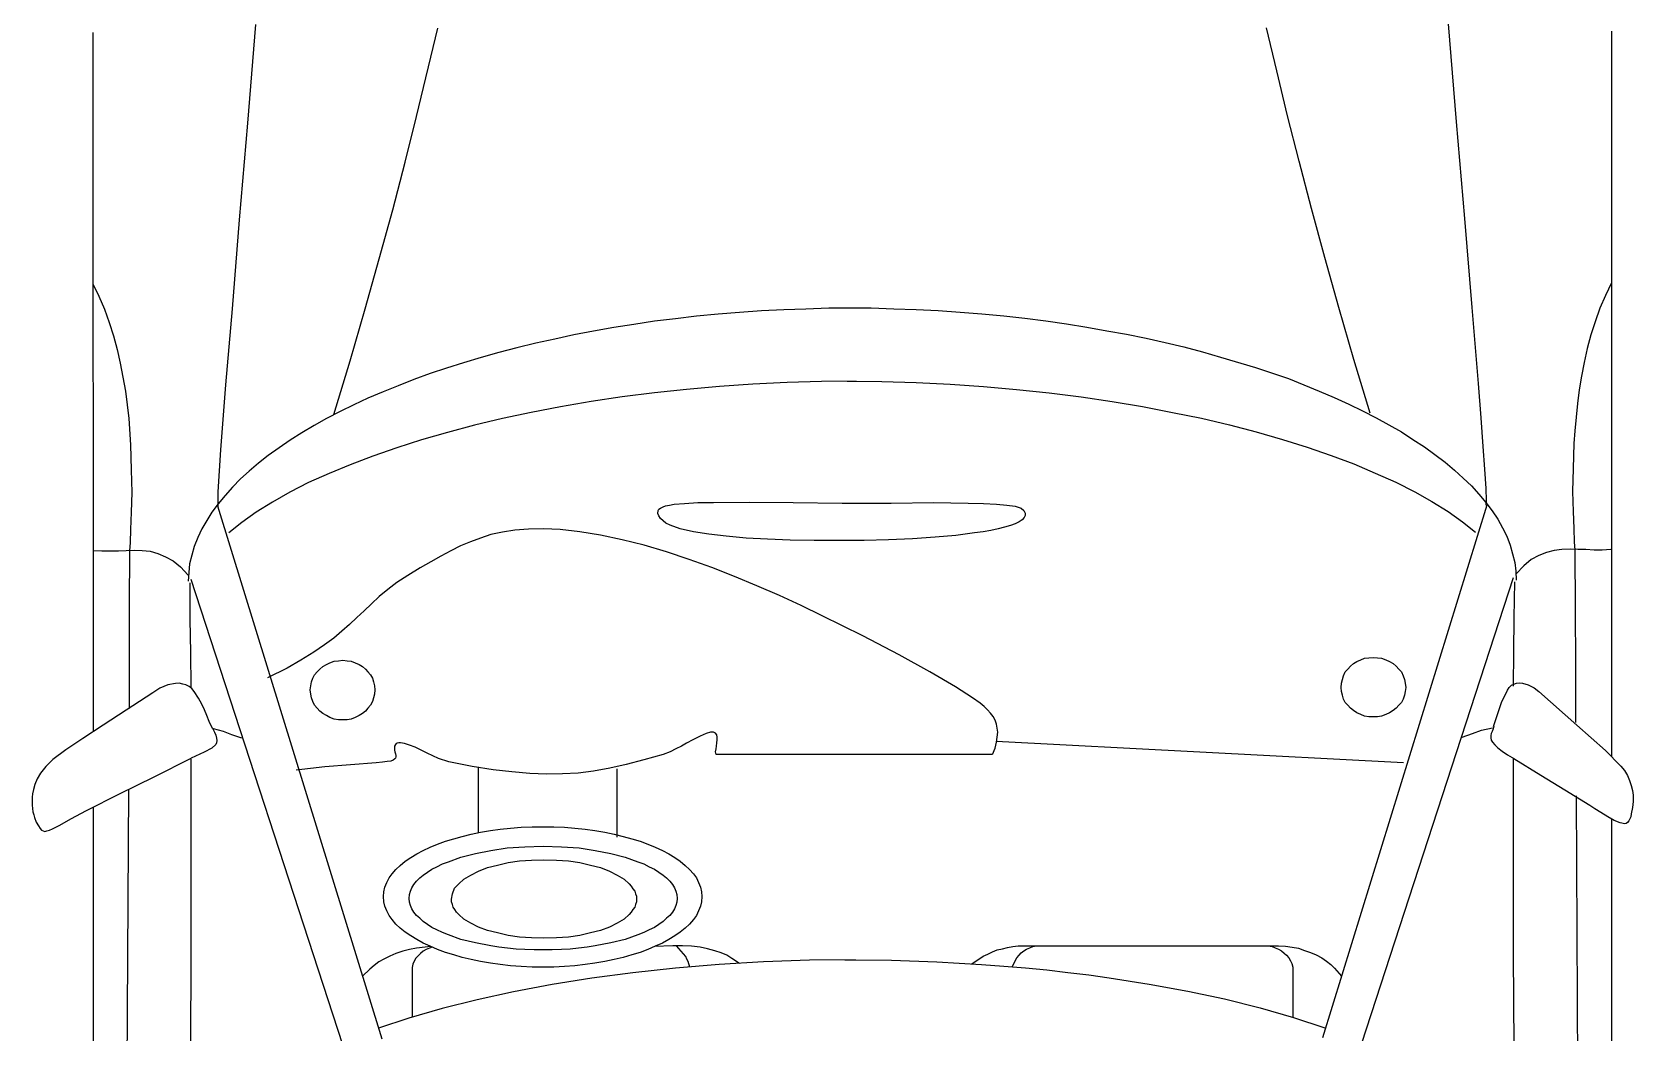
# Model space of a CAD drawing. Header units: inches. Extents: x 1457 to 6508, y 1058 to 4458.
# Drawn here: x 3013.7 to 3085.9, y 2523.9 to 2569 of the extents above; entities that cross this region are included whole.
import ezdxf

# ---------------------------------------------------------------- set-up
doc = ezdxf.new("R2010")
doc.units = ezdxf.units.IN

# ---------------------------------------------------------------- blocks, each defined once
blk = doc.blocks.new('A$C2EFE4C6E')
at = {"linetype": 'Continuous'}
for p, q in [((1.5272, 1.8018), (1.5448, 1.8194)), ((1.5448, 1.8194), (1.55, 1.8234)), ((1.55, 1.8234), (1.5557, 1.8268)), ((1.5557, 1.8268), (1.5615, 1.8292)), ((1.5615, 1.8292), (1.5672, 1.8312)), ((1.5672, 1.8312), (1.5729, 1.8327)), ((1.5729, 1.8327), (1.5781, 1.8332)), ((1.5781, 1.8332), (1.5853, 1.8332)), ((1.5853, 1.8332), (1.5924, 1.8327)), ((1.5924, 1.8327), (1.5996, 1.8312)), ((1.5996, 1.8312), (1.6029, 1.8307)), ((1.6029, 1.8307), (1.6053, 1.8297)), ((1.6053, 1.8297), (1.6077, 1.8283)), ((1.61, 1.8185), (1.6072, 1.8116)), ((1.6077, 1.8283), (1.6096, 1.8268)), ((1.6096, 1.8268), (1.6105, 1.8253)), ((1.611, 1.8239), (1.61, 1.8185)), ((1.6105, 1.8253), (1.611, 1.8239)), ((0.7036, 1.8087), (1.5338, 1.8087)), ((0.9918, 1.8087), (1.0061, 1.8018)), ((1.0061, 1.8018), (1.0208, 1.7954)), ((1.2971, 1.8077), (1.2976, 1.7979)), ((1.2976, 1.7979), (1.2976, 1.7886)), ((1.4981, 1.769), (1.5272, 1.8018)), ((1.6029, 1.8042), (1.5981, 1.7964)), ((1.6072, 1.8116), (1.6029, 1.8042)), ((1.6048, 1.8087), (3.5187, 1.8087)), ((1.0208, 1.7954), (1.0361, 1.79)), ((1.0361, 1.79), (1.0513, 1.7851)), ((1.0513, 1.7851), (1.067, 1.7807)), ((1.067, 1.7807), (1.0827, 1.7773)), ((1.2976, 1.7886), (1.2971, 1.7793)), ((1.2971, 1.7793), (1.2971, 1.7699)), ((1.59, 1.7837), (1.5724, 1.7552)), ((1.5938, 1.7895), (1.59, 1.7837)), ((1.5981, 1.7964), (1.5938, 1.7895)), ((1.0827, 1.7773), (1.0985, 1.7744)), ((1.0985, 1.7744), (1.1142, 1.7714)), ((1.1142, 1.7714), (1.1299, 1.7695)), ((1.1299, 1.7695), (1.1456, 1.768)), ((1.1456, 1.768), (1.1609, 1.7665)), ((1.1609, 1.7665), (1.1756, 1.7655)), ((1.1756, 1.7655), (1.2042, 1.7645)), ((1.2042, 1.7645), (1.2304, 1.7641)), ((1.2304, 1.7641), (1.2533, 1.7645)), ((1.2533, 1.7645), (1.2728, 1.7655)), ((1.2728, 1.7655), (1.2881, 1.766)), ((1.2881, 1.766), (1.2976, 1.7665)), ((1.2971, 1.7699), (1.2966, 1.7611)), ((1.2966, 1.7611), (1.2971, 1.7518)), ((1.2976, 1.7665), (1.3643, 1.767)), ((1.3643, 1.767), (1.43, 1.7675)), ((1.43, 1.7675), (1.4948, 1.7675)), ((1.4595, 1.7253), (1.4981, 1.769)), ((1.5791, 1.768), (1.9868, 1.7704)), ((1.2971, 1.7518), (1.298, 1.743)), ((1.298, 1.743), (1.3004, 1.7342)), ((1.5724, 1.7552), (1.5557, 1.7278)), ((1.3004, 1.7342), (1.3038, 1.7253)), ((1.3038, 1.7253), (1.3085, 1.7165)), ((1.4552, 1.7199), (1.4595, 1.7253)), ((1.5557, 1.7278), (1.5367, 1.6969)), ((1.3085, 1.7165), (1.3157, 1.7082)), ((1.3157, 1.7082), (1.3247, 1.6993)), ((1.4495, 1.7033), (1.45, 1.7067)), ((1.45, 1.7067), (1.4519, 1.7131)), ((1.4519, 1.7131), (1.4552, 1.7199)), ((1.2723, 1.6837), (1.2818, 1.6886)), ((1.2818, 1.6886), (1.2919, 1.6925)), ((1.2919, 1.6925), (1.3018, 1.6954)), ((1.3018, 1.6954), (1.3119, 1.6979)), ((1.3119, 1.6979), (1.3219, 1.6989)), ((1.3219, 1.6989), (1.3319, 1.6993)), ((1.3295, 1.6959), (1.8625, 1.5224)), ((1.3338, 1.6974), (1.3752, 1.6969)), ((1.3752, 1.6969), (1.4143, 1.6964)), ((1.4143, 1.6964), (1.4533, 1.6959)), ((1.45, 1.6998), (1.4495, 1.7033)), ((1.451, 1.6969), (1.45, 1.6998)), ((1.4524, 1.694), (1.451, 1.6969)), ((1.4548, 1.6915), (1.4524, 1.694)), ((1.4581, 1.6895), (1.4548, 1.6915)), ((1.4719, 1.6827), (1.4581, 1.6895)), ((1.5277, 1.6832), (1.5319, 1.6895)), ((1.5319, 1.6895), (1.5367, 1.6974)), ((1.5357, 1.6959), (1.6515, 1.6959)), ((1.6515, 1.6959), (1.7606, 1.6959)), ((1.7606, 1.6959), (1.8654, 1.6969)), ((1.2433, 1.6646), (1.2528, 1.6719)), ((1.2528, 1.6719), (1.2623, 1.6783)), ((1.2623, 1.6783), (1.2723, 1.6837)), ((1.4848, 1.6783), (1.4719, 1.6827)), ((1.4995, 1.6734), (1.4848, 1.6783)), ((1.4991, 1.6739), (1.5024, 1.6729)), ((1.5038, 1.6596), (1.501, 1.6724)), ((1.5024, 1.6729), (1.5052, 1.6719)), ((1.5052, 1.6719), (1.5076, 1.6709)), ((1.5076, 1.6709), (1.51, 1.6704)), ((1.51, 1.6704), (1.5124, 1.6704)), ((1.5124, 1.6704), (1.5153, 1.6709)), ((1.5153, 1.6709), (1.5176, 1.6724)), ((1.5176, 1.6724), (1.5205, 1.6748)), ((1.5205, 1.6748), (1.5238, 1.6783)), ((1.5238, 1.6783), (1.5277, 1.6832)), ((1.107, 1.6562), (1.0199, 1.6489)), ((1.1461, 1.6592), (1.107, 1.6562)), ((1.179, 1.6616), (1.1461, 1.6592)), ((1.2051, 1.6636), (1.179, 1.6616)), ((1.2271, 1.665), (1.2051, 1.6636)), ((1.2242, 1.6484), (1.2337, 1.6567)), ((1.2409, 1.6655), (1.2271, 1.665)), ((1.2337, 1.6567), (1.2433, 1.6646)), ((1.2461, 1.665), (1.2409, 1.6655)), ((1.2461, 1.666), (1.8558, 1.4778)), ((1.2652, 1.6381), (1.2771, 1.6528)), ((1.5076, 1.6494), (1.5038, 1.6596)), ((0.9179, 1.6405), (0.8074, 1.6312)), ((1.0199, 1.6489), (0.9179, 1.6405)), ((1.2061, 1.6288), (1.2152, 1.6386)), ((1.2152, 1.6386), (1.2242, 1.6484)), ((1.2533, 1.6214), (1.2652, 1.6381)), ((1.5119, 1.6376), (1.5076, 1.6494)), ((0.8074, 1.6312), (0.695, 1.6219)), ((1.188, 1.6062), (1.1971, 1.618)), ((1.1971, 1.618), (1.2061, 1.6288)), ((1.2418, 1.6028), (1.2533, 1.6214)), ((1.1794, 1.5944), (1.188, 1.6062)), ((1.2309, 1.5832), (1.2418, 1.6028)), ((1.1623, 1.568), (1.1709, 1.5812)), ((1.1709, 1.5812), (1.1794, 1.5944)), ((1.2199, 1.5616), (1.2309, 1.5832)), ((1.1542, 1.5538), (1.1623, 1.568)), ((1.2094, 1.5381), (1.2199, 1.5616)), ((1.4252, 1.5543), (1.4276, 1.5587)), ((1.4276, 1.5587), (1.4305, 1.5621)), ((1.4305, 1.5621), (1.4338, 1.565)), ((1.4338, 1.565), (1.4371, 1.568)), ((1.4371, 1.568), (1.4414, 1.5699)), ((1.4414, 1.5699), (1.4457, 1.5714)), ((1.4457, 1.5714), (1.45, 1.5724)), ((1.45, 1.5724), (1.4548, 1.5729)), ((1.4548, 1.5729), (1.4595, 1.5724)), ((1.4595, 1.5724), (1.4638, 1.5714)), ((1.4638, 1.5714), (1.4681, 1.5699)), ((1.4681, 1.5699), (1.4719, 1.568)), ((1.4719, 1.568), (1.4752, 1.565)), ((1.4752, 1.565), (1.4786, 1.5621)), ((1.4786, 1.5621), (1.4814, 1.5587)), ((1.4814, 1.5587), (1.4838, 1.5543)), ((1.541, 1.5704), (1.5167, 1.1038)), ((1.1461, 1.5391), (1.1542, 1.5538)), ((1.4205, 1.5357), (1.4209, 1.5405)), ((1.4209, 1.5405), (1.4214, 1.5454)), ((1.4214, 1.5454), (1.4233, 1.5503)), ((1.4233, 1.5503), (1.4252, 1.5543)), ((1.4838, 1.5543), (1.4857, 1.5503)), ((1.4857, 1.5503), (1.4876, 1.5454)), ((1.4876, 1.5454), (1.4886, 1.5405)), ((1.4886, 1.5405), (1.4886, 1.5357)), ((1.1409, 1.5322), (1.0794, 1.5136)), ((1.1304, 1.5077), (1.138, 1.5234)), ((1.138, 1.5234), (1.1461, 1.5391)), ((1.199, 1.5136), (1.2094, 1.5381)), ((1.4209, 1.5307), (1.4205, 1.5357)), ((1.4205, 1.5357), (1.4205, 1.5357)), ((1.4214, 1.5258), (1.4209, 1.5307)), ((1.4233, 1.5214), (1.4214, 1.5258)), ((1.4876, 1.5258), (1.4857, 1.5214)), ((1.4886, 1.5307), (1.4876, 1.5258)), ((1.4886, 1.5357), (1.4886, 1.5307)), ((1.0794, 1.5136), (1.0199, 1.4964)), ((1.1228, 1.491), (1.1304, 1.5077)), ((1.1894, 1.4876), (1.199, 1.5136)), ((1.4252, 1.517), (1.4233, 1.5214)), ((1.4276, 1.5131), (1.4252, 1.517)), ((1.4305, 1.5097), (1.4276, 1.5131)), ((1.4338, 1.5067), (1.4305, 1.5097)), ((1.4371, 1.5038), (1.4338, 1.5067)), ((1.4414, 1.5018), (1.4371, 1.5038)), ((1.4719, 1.5038), (1.4681, 1.5018)), ((1.4752, 1.5067), (1.4719, 1.5038)), ((1.4786, 1.5097), (1.4752, 1.5067)), ((1.4814, 1.5131), (1.4786, 1.5097)), ((1.4838, 1.517), (1.4814, 1.5131)), ((1.4857, 1.5214), (1.4838, 1.517)), ((1.0199, 1.4964), (0.9627, 1.4802)), ((1.1156, 1.4739), (1.1228, 1.491)), ((1.1799, 1.4602), (1.1894, 1.4876)), ((1.4457, 1.5004), (1.4414, 1.5018)), ((1.45, 1.4994), (1.4457, 1.5004)), ((1.4548, 1.4989), (1.45, 1.4994)), ((1.4595, 1.4994), (1.4548, 1.4989)), ((1.4638, 1.5004), (1.4595, 1.4994)), ((1.4681, 1.5018), (1.4638, 1.5004)), ((1.7682, 1.4822), (1.772, 1.4871)), ((1.772, 1.4871), (1.7763, 1.4915)), ((1.7763, 1.4915), (1.7853, 1.4996)), ((0.9627, 1.4802), (0.9065, 1.465)), ((1.1013, 1.4386), (1.1156, 1.4739)), ((1.7582, 1.4641), (1.761, 1.4704)), ((1.761, 1.4704), (1.7644, 1.4768)), ((1.7644, 1.4768), (1.7682, 1.4822)), ((1.8325, 1.4445), (1.8444, 1.4802)), ((0.8522, 1.4508), (0.8003, 1.4376)), ((0.9065, 1.465), (0.8522, 1.4508)), ((1.1709, 1.4317), (1.1799, 1.4602)), ((1.752, 1.443), (1.7534, 1.4503)), ((1.7534, 1.4503), (1.7558, 1.4572)), ((1.7558, 1.4572), (1.7582, 1.4641)), ((0.8003, 1.4376), (0.7488, 1.4254)), ((1.0885, 1.4009), (1.1013, 1.4386)), ((1.1623, 1.4018), (1.1709, 1.4317)), ((1.7506, 1.4273), (1.7511, 1.4352)), ((1.7511, 1.4352), (1.752, 1.443)), ((1.7544, 1.4273), (1.7563, 1.4308)), ((1.7563, 1.4308), (1.7591, 1.4337)), ((1.7591, 1.4337), (1.7615, 1.4366)), ((1.7615, 1.4366), (1.7644, 1.4391)), ((1.7644, 1.4391), (1.7677, 1.441)), ((1.7677, 1.441), (1.771, 1.4425)), ((1.771, 1.4425), (1.7749, 1.4435)), ((1.7749, 1.4435), (1.7787, 1.4435)), ((1.7787, 1.4435), (1.8322, 1.4435)), ((1.8215, 1.4063), (1.8325, 1.4445)), ((0.7488, 1.4254), (0.6998, 1.4136)), ((1.7506, 1.1357), (1.7506, 1.4273)), ((1.7506, 1.4156), (1.7515, 1.42)), ((1.7506, 1.4116), (1.7506, 1.4156)), ((1.7506, 1.1538), (1.7506, 1.4116)), ((1.7515, 1.42), (1.7529, 1.4234)), ((1.7529, 1.4234), (1.7544, 1.4273)), ((1.0766, 1.3607), (1.0885, 1.4009)), ((1.1542, 1.371), (1.1623, 1.4018)), ((1.8115, 1.3656), (1.8215, 1.4063)), ((1.0708, 1.3401), (1.0766, 1.3607)), ((1.1466, 1.3391), (1.1542, 1.371)), ((1.8025, 1.3234), (1.8115, 1.3656)), ((1.0651, 1.319), (1.0708, 1.3401)), ((1.1399, 1.3058), (1.1466, 1.3391)), ((1.7944, 1.2793), (1.8025, 1.3234)), ((1.0599, 1.2974), (1.0651, 1.319)), ((1.1332, 1.2715), (1.1399, 1.3058)), ((1.0551, 1.2759), (1.0599, 1.2974)), ((1.0503, 1.2533), (1.0551, 1.2759)), ((1.1275, 1.2367), (1.1332, 1.2715)), ((1.7872, 1.2332), (1.7944, 1.2793)), ((1.0465, 1.2308), (1.0503, 1.2533)), ((1.0423, 1.2077), (1.0465, 1.2308)), ((1.1223, 1.2013), (1.1275, 1.2367)), ((1.7839, 1.2102), (1.7872, 1.2332)), ((1.7811, 1.1861), (1.7839, 1.2102)), ((1.0384, 1.1847), (1.0423, 1.2077)), ((1.1175, 1.1646), (1.1223, 1.2013)), ((1.0351, 1.1607), (1.0384, 1.1847)), ((1.7782, 1.1621), (1.7811, 1.1861)), ((1.0322, 1.1367), (1.0351, 1.1607)), ((1.1137, 1.1274), (1.1175, 1.1646)), ((1.7758, 1.1376), (1.7782, 1.1621)), ((1.0294, 1.1126), (1.0322, 1.1367)), ((1.2523, 1.1357), (1.2552, 1.1371)), ((1.2552, 1.1371), (1.258, 1.1371)), ((1.258, 1.1371), (1.2604, 1.1362)), ((1.7506, 1.1499), (1.7506, 1.1538)), ((1.7515, 1.146), (1.7506, 1.1499)), ((1.7529, 1.1425), (1.7515, 1.146)), ((1.7544, 1.1386), (1.7529, 1.1425)), ((1.7563, 1.1357), (1.7544, 1.1386)), ((1.7739, 1.1126), (1.7758, 1.1376)), ((1.1104, 1.0896), (1.1137, 1.1274)), ((1.2461, 1.1161), (1.2475, 1.1259)), ((1.2475, 1.1259), (1.2495, 1.1327)), ((1.2495, 1.1327), (1.2523, 1.1357)), ((1.2604, 1.1362), (1.2628, 1.1337)), ((1.2628, 1.1337), (1.2652, 1.1303)), ((1.2652, 1.1303), (1.2676, 1.1259)), ((1.2676, 1.1259), (1.2695, 1.1205)), ((1.2695, 1.1205), (1.2714, 1.1136)), ((1.7506, 1.1293), (1.7506, 1.1357)), ((1.7515, 1.1229), (1.7506, 1.1293)), ((1.7525, 1.1171), (1.7515, 1.1229)), ((1.7587, 1.1327), (1.7563, 1.1357)), ((1.7615, 1.1303), (1.7587, 1.1327)), ((1.7644, 1.1278), (1.7615, 1.1303)), ((1.7747, 1.1225), (1.7644, 1.1278)), ((1.027, 1.0876), (1.0294, 1.1126)), ((1.2442, 1.0896), (1.2452, 1.1043)), ((1.2452, 1.1043), (1.2461, 1.1161)), ((1.2714, 1.1136), (1.2733, 1.1063)), ((1.2733, 1.1063), (1.2752, 1.0979)), ((1.4881, 1.1004), (1.4843, 1.0975)), ((1.4924, 1.1028), (1.4881, 1.1004)), ((1.4967, 1.1043), (1.4924, 1.1028)), ((1.5014, 1.1053), (1.4967, 1.1043)), ((1.5062, 1.1058), (1.5014, 1.1053)), ((1.5119, 1.1053), (1.5062, 1.1058)), ((1.5176, 1.1043), (1.5119, 1.1053)), ((1.5243, 1.1028), (1.5176, 1.1043)), ((1.5315, 1.0999), (1.5243, 1.1028)), ((1.7539, 1.1112), (1.7525, 1.1171)), ((1.7553, 1.1053), (1.7539, 1.1112)), ((1.7577, 1.0999), (1.7553, 1.1053)), ((1.772, 1.0871), (1.7739, 1.1126)), ((1.0251, 1.0626), (1.027, 1.0876)), ((1.1075, 1.0514), (1.1104, 1.0896)), ((1.2437, 1.0719), (1.2442, 1.0896)), ((1.2752, 1.0979), (1.2766, 1.0891)), ((1.2766, 1.0891), (1.278, 1.0793)), ((1.4729, 1.0857), (1.4667, 1.0769)), ((1.4767, 1.0901), (1.4729, 1.0857)), ((1.4805, 1.094), (1.4767, 1.0901)), ((1.4843, 1.0975), (1.4805, 1.094)), ((1.5315, 1.0989), (1.5315, 0.7832)), ((1.7601, 1.0945), (1.7577, 1.0999)), ((1.7625, 1.0891), (1.7601, 1.0945)), ((1.7714, 1.076), (1.7625, 1.0891)), ((1.7691, 1.0362), (1.772, 1.0871)), ((1.2433, 1.0322), (1.2437, 1.0719)), ((1.278, 1.0793), (1.2809, 1.0578)), ((1.4667, 1.0769), (1.4543, 1.0573)), ((1.0232, 1.0377), (1.0251, 1.0626)), ((1.1056, 1.0122), (1.1075, 1.0514)), ((1.2809, 1.0578), (1.2828, 1.0342)), ((1.4543, 1.0573), (1.4371, 1.0279)), ((1.0223, 1.0122), (1.0232, 1.0377)), ((1.2437, 0.9837), (1.2433, 1.0322)), ((1.2828, 1.0342), (1.2847, 1.0082)), ((1.4371, 1.0279), (1.4176, 0.993)), ((1.7672, 0.9842), (1.7691, 1.0362)), ((1.0213, 0.9867), (1.0223, 1.0122)), ((1.1046, 0.9729), (1.1056, 1.0122)), ((1.2847, 1.0082), (1.2857, 0.9808)), ((1.4176, 0.993), (1.3957, 0.9514)), ((1.0203, 0.9607), (1.0213, 0.9867)), ((1.1042, 0.9332), (1.1046, 0.9729)), ((1.2437, 0.9278), (1.2437, 0.9837)), ((1.2857, 0.9808), (1.2866, 0.9528)), ((1.7668, 0.9308), (1.7672, 0.9842)), ((1.0203, 0.9347), (1.0203, 0.9607)), ((1.0208, 0.9382), (1.0208, 0.9122)), ((1.1042, 0.9435), (1.1046, 0.9038)), ((1.2866, 0.9528), (1.2866, 0.9239)), ((1.3957, 0.9514), (1.3728, 0.9048)), ((1.7668, 0.943), (1.7672, 0.8901)), ((1.2433, 0.8715), (1.2437, 0.9278)), ((1.2437, 0.9278), (1.2437, 0.9278)), ((1.2866, 0.9239), (1.2866, 0.8955)), ((1.0208, 0.9122), (1.0218, 0.8862)), ((1.1046, 0.9038), (1.1056, 0.8646)), ((1.3728, 0.9048), (1.3609, 0.8808)), ((1.0218, 0.8862), (1.0227, 0.8607)), ((1.2866, 0.8955), (1.2861, 0.868)), ((1.3609, 0.8808), (1.3495, 0.8558)), ((1.7672, 0.8901), (1.7691, 0.8377)), ((1.1056, 0.8646), (1.1075, 0.8254)), ((1.2428, 0.8215), (1.2433, 0.8715)), ((1.2861, 0.868), (1.2852, 0.8421)), ((1.0227, 0.8607), (1.0237, 0.8352)), ((1.3495, 0.8558), (1.3385, 0.8298)), ((1.0237, 0.8352), (1.0256, 0.8102)), ((1.1075, 0.8254), (1.1104, 0.7872)), ((1.2852, 0.8421), (1.2838, 0.8176)), ((1.3385, 0.8298), (1.328, 0.8043)), ((1.7691, 0.8377), (1.772, 0.7867)), ((1.0256, 0.8102), (1.0275, 0.7857)), ((1.2433, 0.7803), (1.2428, 0.8215)), ((1.2838, 0.8176), (1.2818, 0.795)), ((1.7707, 0.8101), (1.7653, 0.8014)), ((1.2818, 0.795), (1.2795, 0.7749)), ((1.328, 0.8043), (1.3176, 0.7784)), ((1.7587, 0.7891), (1.7563, 0.7818)), ((1.7615, 0.7955), (1.7587, 0.7891)), ((1.7653, 0.8014), (1.7615, 0.7955)), ((1.0275, 0.7857), (1.0299, 0.7607)), ((1.1104, 0.7872), (1.1137, 0.7494)), ((1.2433, 0.7622), (1.2433, 0.7803)), ((1.2795, 0.7749), (1.2766, 0.7573)), ((1.3176, 0.7784), (1.3085, 0.7524)), ((1.5072, 0.7828), (1.5062, 0.7803)), ((1.5062, 0.7803), (1.5062, 0.7769)), ((1.5062, 0.7769), (1.5076, 0.772)), ((1.5091, 0.7842), (1.5072, 0.7828)), ((1.5076, 0.772), (1.5105, 0.7651)), ((1.5119, 0.7847), (1.5091, 0.7842)), ((1.5148, 0.7847), (1.5119, 0.7847)), ((1.5181, 0.7842), (1.5148, 0.7847)), ((1.5219, 0.7837), (1.5181, 0.7842)), ((1.5253, 0.7832), (1.5219, 0.7837)), ((1.5286, 0.7828), (1.5253, 0.7832)), ((1.5315, 0.7832), (1.5286, 0.7828)), ((1.7539, 0.7735), (1.752, 0.7651)), ((1.7563, 0.7818), (1.7539, 0.7735)), ((1.772, 0.7867), (1.7763, 0.7367)), ((1.0299, 0.7607), (1.0327, 0.7367)), ((1.2442, 0.747), (1.2433, 0.7622)), ((1.2766, 0.7573), (1.2733, 0.7421)), ((1.3085, 0.7524), (1.2995, 0.7264)), ((1.5105, 0.7651), (1.5148, 0.7568)), ((1.5148, 0.7568), (1.5186, 0.7494)), ((1.6586, 0.7479), (1.6634, 0.7529)), ((1.6634, 0.7529), (1.6682, 0.7573)), ((1.6682, 0.7573), (1.6729, 0.7607)), ((1.6729, 0.7607), (1.6782, 0.7632)), ((1.6782, 0.7632), (1.6834, 0.7656)), ((1.6834, 0.7656), (1.6887, 0.7666)), ((1.6887, 0.7666), (1.6943, 0.7671)), ((1.6943, 0.7671), (1.7001, 0.7666)), ((1.7001, 0.7666), (1.7053, 0.7656)), ((1.7053, 0.7656), (1.7106, 0.7632)), ((1.7106, 0.7632), (1.7158, 0.7607)), ((1.7158, 0.7607), (1.7206, 0.7573)), ((1.7206, 0.7573), (1.7258, 0.7529)), ((1.7258, 0.7529), (1.7306, 0.7479)), ((1.7511, 0.7553), (1.7506, 0.745)), ((1.752, 0.7651), (1.7511, 0.7553)), ((1.7749, 0.7532), (1.7687, 0.7514)), ((1.0327, 0.7367), (1.0356, 0.7127)), ((1.1137, 0.7494), (1.1175, 0.7127)), ((1.2452, 0.7352), (1.2442, 0.747)), ((1.2461, 0.7298), (1.2452, 0.7352)), ((1.2733, 0.7421), (1.269, 0.7308)), ((1.5186, 0.7494), (1.5219, 0.7436)), ((1.5219, 0.7436), (1.5253, 0.7372)), ((1.5253, 0.7372), (1.5286, 0.7308)), ((1.6453, 0.7293), (1.6496, 0.7362)), ((1.6496, 0.7362), (1.6539, 0.7421)), ((1.6539, 0.7421), (1.6586, 0.7479)), ((1.6805, 0.7333), (1.6844, 0.7357)), ((1.6844, 0.7357), (1.6882, 0.7372)), ((1.6882, 0.7372), (1.692, 0.7382)), ((1.692, 0.7382), (1.6963, 0.7387)), ((1.6963, 0.7387), (1.7006, 0.7382)), ((1.7006, 0.7382), (1.7044, 0.7372)), ((1.7044, 0.7372), (1.7082, 0.7357)), ((1.7082, 0.7357), (1.712, 0.7333)), ((1.7306, 0.7479), (1.7349, 0.7421)), ((1.7349, 0.7421), (1.7391, 0.7362)), ((1.7391, 0.7362), (1.7434, 0.7293)), ((1.763, 0.7485), (1.7506, 0.7379)), ((1.7506, 0.745), (1.7506, 0.7338)), ((1.7506, 0.7338), (1.7514, 0.7129)), ((1.7658, 0.7499), (1.763, 0.7485)), ((1.7687, 0.7514), (1.7658, 0.7499)), ((1.7763, 0.7367), (1.7815, 0.6881)), ((1.2471, 0.7254), (1.2461, 0.7298)), ((1.248, 0.7225), (1.2471, 0.7254)), ((1.2495, 0.7195), (1.248, 0.7225)), ((1.2509, 0.7176), (1.2495, 0.7195)), ((1.2523, 0.7171), (1.2509, 0.7176)), ((1.2556, 0.7166), (1.2523, 0.7171)), ((1.2585, 0.7176), (1.2556, 0.7166)), ((1.2614, 0.7195), (1.2585, 0.7176)), ((1.2642, 0.7225), (1.2614, 0.7195)), ((1.2666, 0.7259), (1.2642, 0.7225)), ((1.269, 0.7308), (1.2666, 0.7259)), ((1.2995, 0.7264), (1.2919, 0.7009)), ((1.5286, 0.7308), (1.5315, 0.7225)), ((1.5315, 0.7225), (1.5376, 0.7004)), ((1.6377, 0.7137), (1.6415, 0.722)), ((1.6415, 0.722), (1.6453, 0.7293)), ((1.6629, 0.7127), (1.6663, 0.7176)), ((1.6663, 0.7176), (1.6696, 0.7225)), ((1.6696, 0.7225), (1.6729, 0.7264)), ((1.6729, 0.7264), (1.6767, 0.7303)), ((1.6767, 0.7303), (1.6805, 0.7333)), ((1.712, 0.7333), (1.7158, 0.7303)), ((1.7158, 0.7303), (1.7191, 0.7264)), ((1.7191, 0.7264), (1.7229, 0.7225)), ((1.7229, 0.7225), (1.7263, 0.7176)), ((1.7263, 0.7176), (1.7296, 0.7127)), ((1.7434, 0.7293), (1.7477, 0.722)), ((1.7477, 0.722), (1.7511, 0.7137)), ((1.0356, 0.7127), (1.0394, 0.6891)), ((1.1175, 0.7127), (1.1223, 0.6759)), ((1.2919, 0.7009), (1.2857, 0.6759)), ((1.5376, 0.7004), (1.5429, 0.6803)), ((1.631, 0.6965), (1.6343, 0.7053)), ((1.6343, 0.7053), (1.6377, 0.7137)), ((1.6544, 0.6935), (1.6567, 0.7004)), ((1.6567, 0.7004), (1.6601, 0.7068)), ((1.6601, 0.7068), (1.6629, 0.7127)), ((1.7296, 0.7127), (1.7325, 0.7068)), ((1.7325, 0.7068), (1.7353, 0.7004)), ((1.7353, 0.7004), (1.7382, 0.6935)), ((1.7511, 0.7137), (1.7549, 0.7053)), ((1.7549, 0.7053), (1.7582, 0.6965)), ((1.0394, 0.6891), (1.0427, 0.6661)), ((1.5429, 0.6803), (1.5472, 0.6617)), ((1.6253, 0.6769), (1.6282, 0.6867)), ((1.6282, 0.6867), (1.631, 0.6965)), ((1.6448, 0.6627), (1.6491, 0.6793)), ((1.6491, 0.6793), (1.6544, 0.6935)), ((1.6744, 0.6779), (1.6796, 0.6838)), ((1.6796, 0.6838), (1.6824, 0.6862)), ((1.6824, 0.6862), (1.6853, 0.6881)), ((1.6853, 0.6881), (1.6882, 0.6901)), ((1.6882, 0.6901), (1.691, 0.6911)), ((1.691, 0.6911), (1.6939, 0.6921)), ((1.6939, 0.6921), (1.6972, 0.6921)), ((1.6972, 0.6921), (1.7001, 0.6921)), ((1.7001, 0.6921), (1.7034, 0.6911)), ((1.7034, 0.6911), (1.7063, 0.6901)), ((1.7063, 0.6901), (1.7091, 0.6881)), ((1.7091, 0.6881), (1.712, 0.6862)), ((1.712, 0.6862), (1.7148, 0.6838)), ((1.7148, 0.6838), (1.7201, 0.6779)), ((1.7382, 0.6935), (1.7434, 0.6793)), ((1.7434, 0.6793), (1.7472, 0.6627)), ((1.7582, 0.6965), (1.761, 0.6867)), ((1.761, 0.6867), (1.7639, 0.6769)), ((1.7815, 0.6881), (1.7877, 0.6411)), ((1.0427, 0.6661), (1.047, 0.6431)), ((1.1223, 0.6759), (1.1275, 0.6401)), ((1.2857, 0.6759), (1.2804, 0.6509)), ((1.5472, 0.6617), (1.5505, 0.6431)), ((1.5481, 0.6695), (1.6262, 0.6695)), ((1.6205, 0.6558), (1.6229, 0.6666)), ((1.6229, 0.6666), (1.6253, 0.6769)), ((1.6415, 0.645), (1.6448, 0.6627)), ((1.661, 0.6509), (1.6653, 0.6612)), ((1.6653, 0.6612), (1.6696, 0.67)), ((1.6696, 0.67), (1.6744, 0.6779)), ((1.7201, 0.6779), (1.7248, 0.67)), ((1.7248, 0.67), (1.7291, 0.6612)), ((1.7291, 0.6612), (1.7329, 0.6509)), ((1.7472, 0.6627), (1.7506, 0.645)), ((1.7639, 0.6769), (1.7663, 0.6666)), ((1.7663, 0.6666), (1.7687, 0.6558)), ((1.047, 0.6431), (1.0513, 0.6205)), ((1.2804, 0.6509), (1.2766, 0.6274)), ((1.5505, 0.6431), (1.5529, 0.6254)), ((1.6172, 0.6333), (1.6186, 0.6445)), ((1.6186, 0.6445), (1.6205, 0.6558)), ((1.6386, 0.6264), (1.6415, 0.645)), ((1.6582, 0.6396), (1.661, 0.6509)), ((1.7329, 0.6509), (1.7358, 0.6396)), ((1.7506, 0.645), (1.752, 0.6357)), ((1.7687, 0.6558), (1.7706, 0.6445)), ((1.7706, 0.6445), (1.772, 0.6333)), ((1.1275, 0.6401), (1.1337, 0.6053)), ((1.2766, 0.6274), (1.2742, 0.6049)), ((1.5529, 0.6254), (1.5538, 0.6073)), ((1.6158, 0.6215), (1.6172, 0.6333)), ((1.6372, 0.6063), (1.6386, 0.6264)), ((1.6534, 0.6142), (1.6553, 0.6274)), ((1.6553, 0.6274), (1.6582, 0.6396)), ((1.7358, 0.6396), (1.7387, 0.6274)), ((1.7387, 0.6274), (1.7406, 0.6142)), ((1.752, 0.6357), (1.7534, 0.6259)), ((1.7534, 0.6259), (1.7544, 0.6161)), ((1.772, 0.6333), (1.7734, 0.6215)), ((1.7877, 0.6411), (1.7949, 0.5955)), ((1.0513, 0.6205), (1.0561, 0.5985)), ((1.1337, 0.6053), (1.1399, 0.5715)), ((1.5538, 0.6073), (1.5543, 0.5892)), ((1.6143, 0.5975), (1.6148, 0.6097)), ((1.6148, 0.6097), (1.6158, 0.6215)), ((1.6367, 0.5852), (1.6372, 0.6063)), ((1.6524, 0.6004), (1.6534, 0.6142)), ((1.7406, 0.6142), (1.7415, 0.6004)), ((1.7544, 0.6161), (1.7549, 0.6063)), ((1.7549, 0.6063), (1.7553, 0.5955)), ((1.7734, 0.6215), (1.7744, 0.6097)), ((1.7744, 0.6097), (1.7749, 0.5975)), ((1.0561, 0.5985), (1.0608, 0.5769)), ((1.2742, 0.6049), (1.2733, 0.5857)), ((1.5543, 0.5892), (1.5534, 0.57)), ((1.6143, 0.5847), (1.6143, 0.5975)), ((1.652, 0.5862), (1.6524, 0.6004)), ((1.7415, 0.6004), (1.742, 0.5862)), ((1.7553, 0.5955), (1.7553, 0.5852)), ((1.7749, 0.5975), (1.7749, 0.5847)), ((1.7949, 0.5955), (1.8034, 0.5514)), ((1.0608, 0.5769), (1.0661, 0.5553)), ((1.1399, 0.5715), (1.147, 0.5387)), ((1.2733, 0.5857), (1.2738, 0.5685)), ((1.2738, 0.5685), (1.2747, 0.5529)), ((1.5534, 0.57), (1.5515, 0.5494)), ((1.6143, 0.5725), (1.6143, 0.5847)), ((1.6143, 0.5847), (1.6143, 0.5847)), ((1.6148, 0.5602), (1.6143, 0.5725)), ((1.6372, 0.5641), (1.6367, 0.5852)), ((1.6367, 0.5852), (1.6367, 0.5852)), ((1.6524, 0.572), (1.652, 0.5862)), ((1.652, 0.5862), (1.652, 0.5862)), ((1.6534, 0.5583), (1.6524, 0.572)), ((1.7415, 0.572), (1.7406, 0.5583)), ((1.742, 0.5862), (1.7415, 0.572)), ((1.7553, 0.5749), (1.7549, 0.5641)), ((1.7553, 0.5852), (1.7553, 0.5749)), ((1.7749, 0.5725), (1.7744, 0.5602)), ((1.7749, 0.5847), (1.7749, 0.5725)), ((1.0661, 0.5553), (1.0713, 0.5347)), ((1.2747, 0.5529), (1.2771, 0.5387)), ((1.6158, 0.548), (1.6148, 0.5602)), ((1.6386, 0.544), (1.6372, 0.5641)), ((1.6553, 0.5451), (1.6534, 0.5583)), ((1.7406, 0.5583), (1.7387, 0.5451)), ((1.7544, 0.5544), (1.7534, 0.5446)), ((1.7549, 0.5641), (1.7544, 0.5544)), ((1.7744, 0.5602), (1.7734, 0.548)), ((1.8034, 0.5514), (1.8125, 0.5097)), ((1.0713, 0.5347), (1.077, 0.5142)), ((1.147, 0.5387), (1.1547, 0.5068)), ((1.2771, 0.5387), (1.2799, 0.5254)), ((1.5515, 0.5494), (1.5491, 0.5279)), ((1.6172, 0.5362), (1.6158, 0.548)), ((1.6186, 0.5249), (1.6172, 0.5362)), ((1.6415, 0.5254), (1.6386, 0.544)), ((1.6582, 0.5328), (1.6553, 0.5451)), ((1.661, 0.5215), (1.6582, 0.5328)), ((1.7358, 0.5328), (1.7329, 0.5215)), ((1.7387, 0.5451), (1.7358, 0.5328)), ((1.752, 0.5347), (1.7506, 0.5254)), ((1.7534, 0.5446), (1.752, 0.5347)), ((1.772, 0.5362), (1.7706, 0.5249)), ((1.7734, 0.548), (1.772, 0.5362)), ((1.077, 0.5142), (1.0832, 0.4941)), ((1.2799, 0.5254), (1.2838, 0.5137)), ((1.2838, 0.5137), (1.2881, 0.5019)), ((1.5491, 0.5279), (1.5453, 0.5039)), ((1.6205, 0.5137), (1.6186, 0.5249)), ((1.6229, 0.5029), (1.6205, 0.5137)), ((1.6448, 0.5078), (1.6415, 0.5254)), ((1.6653, 0.5112), (1.661, 0.5215)), ((1.7329, 0.5215), (1.7291, 0.5112)), ((1.7506, 0.5254), (1.7472, 0.5078)), ((1.7687, 0.5137), (1.7663, 0.5029)), ((1.7706, 0.5249), (1.7687, 0.5137)), ((1.1547, 0.5068), (1.1628, 0.4759)), ((1.2881, 0.5019), (1.2928, 0.4907)), ((1.5453, 0.5039), (1.54, 0.4774)), ((1.5457, 0.5107), (1.6215, 0.5107)), ((1.6253, 0.4926), (1.6229, 0.5029)), ((1.6491, 0.4911), (1.6448, 0.5078)), ((1.6696, 0.5024), (1.6653, 0.5112)), ((1.6744, 0.4946), (1.6696, 0.5024)), ((1.7248, 0.5024), (1.7201, 0.4946)), ((1.7291, 0.5112), (1.7248, 0.5024)), ((1.7472, 0.5078), (1.7434, 0.4911)), ((1.7663, 0.5029), (1.7639, 0.4926)), ((1.8125, 0.5097), (1.8225, 0.4696)), ((1.0832, 0.4941), (1.0894, 0.4745)), ((1.2928, 0.4907), (1.2985, 0.4794)), ((1.2985, 0.4794), (1.3047, 0.4681)), ((1.54, 0.4774), (1.5362, 0.4656)), ((1.6282, 0.4828), (1.6253, 0.4926)), ((1.631, 0.4735), (1.6282, 0.4828)), ((1.6544, 0.4769), (1.6491, 0.4911)), ((1.6567, 0.4701), (1.6544, 0.4769)), ((1.6796, 0.4887), (1.6744, 0.4946)), ((1.6848, 0.4838), (1.6796, 0.4887)), ((1.691, 0.4813), (1.6848, 0.4838)), ((1.6972, 0.4803), (1.691, 0.4813)), ((1.7001, 0.4803), (1.6972, 0.4803)), ((1.7034, 0.4813), (1.7001, 0.4803)), ((1.7063, 0.4823), (1.7034, 0.4813)), ((1.7091, 0.4843), (1.7063, 0.4823)), ((1.712, 0.4862), (1.7091, 0.4843)), ((1.7148, 0.4887), (1.712, 0.4862)), ((1.7201, 0.4946), (1.7148, 0.4887)), ((1.7382, 0.4769), (1.7353, 0.4701)), ((1.7434, 0.4911), (1.7382, 0.4769)), ((1.761, 0.4828), (1.7582, 0.4735)), ((1.7639, 0.4926), (1.761, 0.4828)), ((0.8012, 0.4402), (0.7002, 0.4647)), ((1.0894, 0.4745), (1.0956, 0.4558)), ((1.1628, 0.4759), (1.1713, 0.446)), ((1.3047, 0.4681), (1.3109, 0.4568)), ((1.5362, 0.4656), (1.53, 0.4524)), ((1.6343, 0.4642), (1.631, 0.4735)), ((1.6377, 0.4558), (1.6343, 0.4642)), ((1.6601, 0.4637), (1.6567, 0.4701)), ((1.6629, 0.4578), (1.6601, 0.4637)), ((1.7325, 0.4637), (1.7296, 0.4578)), ((1.7353, 0.4701), (1.7325, 0.4637)), ((1.7549, 0.4642), (1.7511, 0.4558)), ((1.7582, 0.4735), (1.7549, 0.4642)), ((1.8225, 0.4696), (1.8334, 0.4313)), ((0.8536, 0.4274), (0.8012, 0.4402)), ((1.0956, 0.4558), (1.1023, 0.4372)), ((1.1713, 0.446), (1.1804, 0.4176)), ((1.3109, 0.4568), (1.3181, 0.4445)), ((1.3181, 0.4445), (1.3266, 0.4303)), ((1.53, 0.4524), (1.5234, 0.4387)), ((1.6415, 0.448), (1.6377, 0.4558)), ((1.6453, 0.4406), (1.6415, 0.448)), ((1.6496, 0.4338), (1.6453, 0.4406)), ((1.6663, 0.4529), (1.6629, 0.4578)), ((1.6696, 0.448), (1.6663, 0.4529)), ((1.6729, 0.4441), (1.6696, 0.448)), ((1.6767, 0.4402), (1.6729, 0.4441)), ((1.6805, 0.4372), (1.6767, 0.4402)), ((1.7158, 0.4402), (1.712, 0.4372)), ((1.7191, 0.4441), (1.7158, 0.4402)), ((1.7229, 0.448), (1.7191, 0.4441)), ((1.7263, 0.4529), (1.7229, 0.448)), ((1.7296, 0.4578), (1.7263, 0.4529)), ((1.7434, 0.4406), (1.7391, 0.4338)), ((1.7477, 0.448), (1.7434, 0.4406)), ((1.7511, 0.4558), (1.7477, 0.448)), ((1.7514, 0.4567), (1.7534, 0.4402)), ((1.7521, 0.4582), (1.7534, 0.4553)), ((1.7534, 0.4553), (1.7548, 0.4514)), ((1.7534, 0.4402), (1.7549, 0.4323)), ((1.7548, 0.4514), (1.7567, 0.4479)), ((1.7567, 0.4479), (1.7596, 0.445)), ((1.7596, 0.445), (1.762, 0.4421)), ((1.762, 0.4421), (1.7648, 0.4396)), ((0.9079, 0.4132), (0.8536, 0.4274)), ((1.1023, 0.4372), (1.1094, 0.4191)), ((1.3266, 0.4303), (1.3347, 0.4176)), ((1.5191, 0.4264), (1.5181, 0.422)), ((1.5181, 0.422), (1.5181, 0.42)), ((1.521, 0.4323), (1.5191, 0.4264)), ((1.5234, 0.4387), (1.521, 0.4323)), ((1.6539, 0.4274), (1.6496, 0.4338)), ((1.6586, 0.4215), (1.6539, 0.4274)), ((1.6844, 0.4348), (1.6805, 0.4372)), ((1.6882, 0.4333), (1.6844, 0.4348)), ((1.692, 0.4323), (1.6882, 0.4333)), ((1.6963, 0.4318), (1.692, 0.4323)), ((1.7006, 0.4323), (1.6963, 0.4318)), ((1.7044, 0.4333), (1.7006, 0.4323)), ((1.7082, 0.4348), (1.7044, 0.4333)), ((1.712, 0.4372), (1.7082, 0.4348)), ((1.7349, 0.4274), (1.7306, 0.4215)), ((1.7391, 0.4338), (1.7349, 0.4274)), ((1.7549, 0.4323), (1.7568, 0.4245)), ((1.7568, 0.4245), (1.7596, 0.4166)), ((1.7648, 0.4396), (1.7681, 0.4376)), ((1.7681, 0.4376), (1.7715, 0.4362)), ((1.7715, 0.4362), (1.7753, 0.4352)), ((1.7753, 0.4352), (1.7791, 0.4352)), ((1.7791, 0.4352), (1.8323, 0.4352)), ((1.8334, 0.4313), (1.845, 0.3967)), ((0.9641, 0.3975), (0.9079, 0.4132)), ((1.1094, 0.4191), (1.1165, 0.4019)), ((1.1804, 0.4176), (1.1899, 0.3901)), ((1.3347, 0.4176), (1.3428, 0.4073)), ((1.3428, 0.4073), (1.3509, 0.3975)), ((1.5181, 0.42), (1.5186, 0.4181)), ((1.5186, 0.4181), (1.5191, 0.4171)), ((1.5191, 0.4171), (1.52, 0.4161)), ((1.52, 0.4161), (1.5219, 0.4151)), ((1.5219, 0.4151), (1.5238, 0.4151)), ((1.5238, 0.4151), (1.5267, 0.4151)), ((1.5267, 0.4151), (1.5286, 0.4156)), ((1.5286, 0.4156), (1.531, 0.4161)), ((1.531, 0.4161), (1.5329, 0.4166)), ((1.5329, 0.4166), (1.5343, 0.4166)), ((1.5343, 0.4166), (1.5357, 0.4161)), ((1.5357, 0.4161), (1.5367, 0.4156)), ((1.5367, 0.4156), (1.5381, 0.4137)), ((1.5381, 0.4137), (1.5391, 0.4107)), ((1.5391, 0.4107), (1.5396, 0.4068)), ((1.5396, 0.4068), (1.5405, 0.4014)), ((1.6634, 0.4166), (1.6586, 0.4215)), ((1.6682, 0.4122), (1.6634, 0.4166)), ((1.6729, 0.4088), (1.6682, 0.4122)), ((1.6782, 0.4063), (1.6729, 0.4088)), ((1.6834, 0.4039), (1.6782, 0.4063)), ((1.6887, 0.4029), (1.6834, 0.4039)), ((1.7053, 0.4039), (1.7001, 0.4029)), ((1.7106, 0.4063), (1.7053, 0.4039)), ((1.7158, 0.4088), (1.7106, 0.4063)), ((1.7206, 0.4122), (1.7158, 0.4088)), ((1.7258, 0.4166), (1.7206, 0.4122)), ((1.7306, 0.4215), (1.7258, 0.4166)), ((1.7596, 0.4166), (1.7625, 0.4098)), ((1.7625, 0.4098), (1.7658, 0.4029)), ((1.0213, 0.3813), (0.9641, 0.3975)), ((1.1165, 0.4019), (1.1237, 0.3847)), ((1.1899, 0.3901), (1.1999, 0.3642)), ((1.2471, 0.2122), (1.8573, 0.4005)), ((1.3509, 0.3975), (1.359, 0.3887)), ((1.359, 0.3887), (1.3671, 0.3804)), ((1.4371, 0.3847), (1.4405, 0.3877)), ((1.4405, 0.3877), (1.4443, 0.3897)), ((1.4443, 0.3897), (1.4486, 0.3911)), ((1.4486, 0.3911), (1.4529, 0.3921)), ((1.4529, 0.3921), (1.4576, 0.3926)), ((1.4576, 0.3926), (1.4624, 0.3921)), ((1.4624, 0.3921), (1.4667, 0.3911)), ((1.4667, 0.3911), (1.4709, 0.3897)), ((1.4709, 0.3897), (1.4752, 0.3877)), ((1.4752, 0.3877), (1.4786, 0.3847)), ((1.5405, 0.4014), (1.541, 0.3941)), ((1.541, 0.3941), (1.5434, 0.3647)), ((1.6943, 0.4024), (1.6887, 0.4029)), ((1.7001, 0.4029), (1.6943, 0.4024)), ((1.7658, 0.4029), (1.7691, 0.397)), ((1.7691, 0.397), (1.773, 0.3916)), ((1.773, 0.3916), (1.7773, 0.3867)), ((1.7773, 0.3867), (1.7854, 0.3783)), ((1.0808, 0.3642), (1.0213, 0.3813)), ((1.1237, 0.3847), (1.1313, 0.3686)), ((1.1313, 0.3686), (1.1389, 0.3529)), ((1.3671, 0.3804), (1.3747, 0.372)), ((1.3747, 0.372), (1.3828, 0.3637)), ((1.4247, 0.3656), (1.4267, 0.37)), ((1.4267, 0.37), (1.4286, 0.3745)), ((1.4286, 0.3745), (1.431, 0.3784)), ((1.431, 0.3784), (1.4338, 0.3818)), ((1.4338, 0.3818), (1.4371, 0.3847)), ((1.4786, 0.3847), (1.4819, 0.3818)), ((1.4819, 0.3818), (1.4848, 0.3784)), ((1.4848, 0.3784), (1.4871, 0.3745)), ((1.4871, 0.3745), (1.4891, 0.37)), ((1.4891, 0.37), (1.491, 0.3656)), ((1.1423, 0.3455), (1.0808, 0.3642)), ((1.1389, 0.3529), (1.147, 0.3372)), ((1.1999, 0.3642), (1.2099, 0.3402)), ((1.3309, 0.1818), (1.8635, 0.3554)), ((1.3828, 0.3637), (1.3904, 0.3549)), ((1.3904, 0.3549), (1.3985, 0.3455)), ((1.4238, 0.3559), (1.4243, 0.3608)), ((1.4243, 0.3509), (1.4238, 0.3559)), ((1.4238, 0.3559), (1.4238, 0.3559)), ((1.4243, 0.3608), (1.4247, 0.3656)), ((1.4247, 0.3461), (1.4243, 0.3509)), ((1.491, 0.3656), (1.4919, 0.3608)), ((1.4919, 0.3509), (1.491, 0.3461)), ((1.4919, 0.3608), (1.4919, 0.3559)), ((1.4919, 0.3559), (1.4919, 0.3509)), ((1.5434, 0.3647), (1.5457, 0.3353)), ((1.147, 0.3372), (1.1551, 0.323)), ((1.2099, 0.3402), (1.2204, 0.3166)), ((1.3985, 0.3455), (1.4062, 0.3348)), ((1.4062, 0.3348), (1.4143, 0.3225)), ((1.4267, 0.3411), (1.4247, 0.3461)), ((1.4286, 0.3372), (1.4267, 0.3411)), ((1.431, 0.3328), (1.4286, 0.3372)), ((1.4338, 0.3294), (1.431, 0.3328)), ((1.4848, 0.3328), (1.4819, 0.3294)), ((1.4871, 0.3372), (1.4848, 0.3328)), ((1.4891, 0.3411), (1.4871, 0.3372)), ((1.491, 0.3461), (1.4891, 0.3411)), ((1.5457, 0.3353), (1.5496, 0.3024)), ((1.1551, 0.323), (1.1632, 0.3088)), ((1.2204, 0.3166), (1.2314, 0.2951)), ((1.4143, 0.3225), (1.4238, 0.3078)), ((1.4371, 0.3264), (1.4338, 0.3294)), ((1.4405, 0.3235), (1.4371, 0.3264)), ((1.4443, 0.3215), (1.4405, 0.3235)), ((1.4486, 0.3201), (1.4443, 0.3215)), ((1.4529, 0.3191), (1.4486, 0.3201)), ((1.4576, 0.3186), (1.4529, 0.3191)), ((1.4624, 0.3191), (1.4576, 0.3186)), ((1.4667, 0.3201), (1.4624, 0.3191)), ((1.4709, 0.3215), (1.4667, 0.3201)), ((1.4752, 0.3235), (1.4709, 0.3215)), ((1.4786, 0.3264), (1.4752, 0.3235)), ((1.4819, 0.3294), (1.4786, 0.3264)), ((1.1632, 0.3088), (1.1718, 0.2956)), ((1.1718, 0.2956), (1.1804, 0.2828)), ((1.2314, 0.2951), (1.2428, 0.2755)), ((1.4238, 0.3078), (1.4328, 0.2921)), ((1.1804, 0.2828), (1.1894, 0.2705)), ((1.2428, 0.2755), (1.2542, 0.2568)), ((1.4328, 0.2921), (1.4438, 0.2696)), ((1.1894, 0.2705), (1.198, 0.2593)), ((1.198, 0.2593), (1.2071, 0.2485)), ((1.2542, 0.2568), (1.2661, 0.2402)), ((0.8088, 0.247), (0.6959, 0.2563)), ((0.9194, 0.2377), (0.8088, 0.247)), ((1.2071, 0.2485), (1.2161, 0.2387)), ((1.2161, 0.2387), (1.2256, 0.2294)), ((1.2661, 0.2402), (1.278, 0.2255)), ((1.5129, 0.2402), (1.5091, 0.2289)), ((1.0213, 0.2294), (0.9194, 0.2377)), ((1.1085, 0.222), (1.0213, 0.2294)), ((1.1828, 0.2161), (1.1085, 0.222)), ((1.2256, 0.2294), (1.2352, 0.2211)), ((1.2352, 0.2211), (1.2447, 0.2132)), ((1.5091, 0.2289), (1.5052, 0.2191)), ((1.2309, 0.2132), (1.1828, 0.2161)), ((1.2475, 0.2132), (1.2309, 0.2132)), ((1.2447, 0.2132), (1.2542, 0.2059)), ((1.2542, 0.2059), (1.2637, 0.2)), ((1.4938, 0.2029), (1.4871, 0.2)), ((1.5019, 0.2068), (1.4938, 0.2029)), ((1.5014, 0.2068), (1.5062, 0.2088)), ((1.5052, 0.2191), (1.5024, 0.2078)), ((1.5062, 0.2088), (1.5095, 0.2103)), ((1.5095, 0.2103), (1.5129, 0.2113)), ((1.5129, 0.2113), (1.5157, 0.2117)), ((1.5157, 0.2117), (1.5181, 0.2113)), ((1.5181, 0.2113), (1.52, 0.2103)), ((1.52, 0.2103), (1.5243, 0.2059)), ((1.5243, 0.2059), (1.5291, 0.197)), ((1.2637, 0.2), (1.2733, 0.1946)), ((1.2733, 0.1946), (1.2833, 0.1897)), ((1.2833, 0.1897), (1.2933, 0.1858)), ((1.2933, 0.1858), (1.3033, 0.1828)), ((1.4595, 0.1858), (1.4562, 0.1828)), ((1.4671, 0.1906), (1.4595, 0.1858)), ((1.4738, 0.1946), (1.4671, 0.1906)), ((1.4805, 0.1975), (1.4738, 0.1946)), ((1.4871, 0.2), (1.4805, 0.1975)), ((1.5291, 0.197), (1.5357, 0.1823)), ((1.3033, 0.1828), (1.3133, 0.1804)), ((1.31, 0.1617), (1.3166, 0.1701)), ((1.3133, 0.1804), (1.3233, 0.1794)), ((1.3166, 0.1701), (1.3262, 0.1789)), ((1.3233, 0.1794), (1.3333, 0.1789)), ((1.3352, 0.1808), (1.3766, 0.1808)), ((1.3766, 0.1808), (1.4152, 0.1814)), ((1.4152, 0.1814), (1.4543, 0.1818)), ((1.451, 0.1725), (1.45, 0.1686)), ((1.45, 0.1686), (1.4505, 0.1642)), ((1.4519, 0.176), (1.451, 0.1725)), ((1.4538, 0.1799), (1.4519, 0.176)), ((1.4562, 0.1828), (1.4538, 0.1799)), ((1.5572, 0.1397), (1.5357, 0.1823)), ((1.5367, 0.1818), (1.652, 0.1818)), ((1.652, 0.1818), (1.761, 0.1818)), ((1.761, 0.1818), (1.8658, 0.1814)), ((1.3014, 0.1441), (1.3052, 0.1529)), ((1.3052, 0.1529), (1.31, 0.1617)), ((1.4505, 0.1642), (1.4519, 0.1554)), ((1.4519, 0.1554), (1.4557, 0.1465)), ((1.298, 0.126), (1.299, 0.1353)), ((1.299, 0.1353), (1.3014, 0.1441)), ((1.4557, 0.1465), (1.461, 0.1382)), ((1.461, 0.1382), (1.481, 0.1078)), ((1.5767, 0.1), (1.5572, 0.1397)), ((1.1156, 0.1069), (1.147, 0.1108)), ((1.147, 0.1108), (1.1771, 0.1127)), ((1.1771, 0.1127), (1.2056, 0.1137)), ((1.2056, 0.1137), (1.2318, 0.1142)), ((1.2318, 0.1142), (1.2542, 0.1137)), ((1.2542, 0.1137), (1.2742, 0.1127)), ((1.2742, 0.1127), (1.289, 0.1122)), ((1.289, 0.1122), (1.2985, 0.1117)), ((1.2976, 0.1171), (1.298, 0.126)), ((1.298, 0.1078), (1.2976, 0.1171)), ((1.2985, 0.1117), (1.3614, 0.1112)), ((1.3614, 0.1112), (1.4186, 0.1112)), ((1.4186, 0.1112), (1.479, 0.1112)), ((1.9797, 0.1083), (1.5715, 0.1108)), ((1.037, 0.0882), (1.0523, 0.0931)), ((1.0523, 0.0931), (1.068, 0.0975)), ((1.068, 0.0975), (1.0837, 0.101)), ((1.0837, 0.101), (1.1156, 0.1069)), ((1.2985, 0.099), (1.298, 0.1078)), ((1.2985, 0.0897), (1.2985, 0.099)), ((1.481, 0.1078), (1.4981, 0.0814)), ((1.5958, 0.0622), (1.5767, 0.1)), ((0.9927, 0.0696), (1.007, 0.0765)), ((1.007, 0.0765), (1.0218, 0.0828)), ((1.0218, 0.0828), (1.037, 0.0882)), ((1.298, 0.0706), (1.2985, 0.0799)), ((1.2985, 0.0799), (1.2985, 0.0897)), ((1.4981, 0.0814), (1.5133, 0.0583)), ((0.705, 0.0696), (1.5057, 0.0701)), ((1.5133, 0.0583), (1.5262, 0.0387)), ((1.592, 0.0701), (3.5202, 0.0691)), ((1.6053, 0.0446), (1.5958, 0.0622)), ((1.5262, 0.0387), (1.5372, 0.024)), ((1.6124, 0.0319), (1.6053, 0.0446)), ((1.5372, 0.024), (1.5453, 0.0157)), ((1.6167, 0.0235), (1.6124, 0.0319)), ((1.6181, 0.0201), (1.6167, 0.0235)), ((1.6191, 0.0171), (1.6181, 0.0201)), ((1.5453, 0.0157), (1.5529, 0.0098)), ((1.5529, 0.0098), (1.5595, 0.0059)), ((1.5595, 0.0059), (1.5658, 0.0034)), ((1.5658, 0.0034), (1.5715, 0.0015)), ((1.5715, 0.0015), (1.5767, 0.0005)), ((1.5767, 0.0005), (1.5805, 0)), ((1.5896, 0), (1.5934, 0.0005)), ((1.5934, 0.0005), (1.5972, 0.001)), ((1.5972, 0.001), (1.6005, 0.002)), ((1.6005, 0.002), (1.6039, 0.0029)), ((1.6039, 0.0029), (1.6091, 0.0049)), ((1.6091, 0.0049), (1.6134, 0.0074)), ((1.6134, 0.0074), (1.6163, 0.0093)), ((1.6163, 0.0093), (1.6181, 0.0108)), ((1.6181, 0.0108), (1.6191, 0.0127)), ((1.6196, 0.0147), (1.6191, 0.0171)), ((1.6191, 0.0127), (1.6196, 0.0147)), ((1.5805, 0), (1.5853, 0)), ((1.5853, 0), (1.5896, 0))]:
    blk.add_line(p, q, dxfattribs=at)

msp = doc.modelspace()

# ---------------------------------------------------------------- block references
at = {"xscale": 39.37007874015748, "yscale": 39.37007874015748, "zscale": 39.37007874015748, "rotation": 270}
msp.add_blockref('A$C2EFE4C6E', (3013.7137, 2596.7798), dxfattribs=at)

doc.saveas('drawing.dxf')
